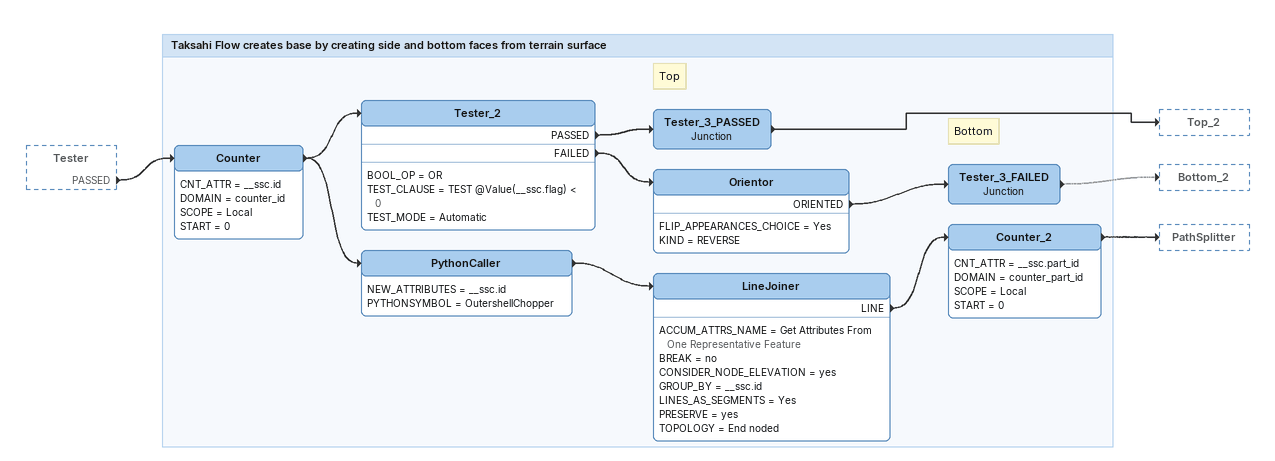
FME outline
Tester [outside]
    PASSED -> Counter

Bookmark: Taksahi Flow creates base by creating side and bottom faces from terrain surface
Counter
    CNT_ATTR = __ssc.id
    DOMAIN = counter_id
    SCOPE = Local
    START = 0
    -> PythonCaller
    -> Tester_2
Tester_2
    BOOL_OP = OR
    TEST_CLAUSE = TEST @Value(__ssc.flag) < 0
    TEST_MODE = Automatic
    PASSED -> Tester_3_PASSED
    FAILED -> Orientor
Note: Top
Tester_3_PASSED: Junction
    -> Top_2
Orientor
    FLIP_APPEARANCES_CHOICE = Yes
    KIND = REVERSE
    ORIENTED -> Tester_3_FAILED
Note: Bottom
Tester_3_FAILED: Junction
    -> Bottom_2 [off]
PythonCaller
    NEW_ATTRIBUTES = __ssc.id
    PYTHONSYMBOL = OutershellChopper
    -> LineJoiner
LineJoiner
    ACCUM_ATTRS_NAME = Get Attributes From One Representative Feature
    BREAK = no
    CONSIDER_NODE_ELEVATION = yes
    GROUP_BY = __ssc.id
    LINES_AS_SEGMENTS = Yes
    PRESERVE = yes
    TOPOLOGY = End noded
    LINE -> Counter_2
Counter_2
    CNT_ATTR = __ssc.part_id
    DOMAIN = counter_part_id
    SCOPE = Local
    START = 0
    -> PathSplitter
